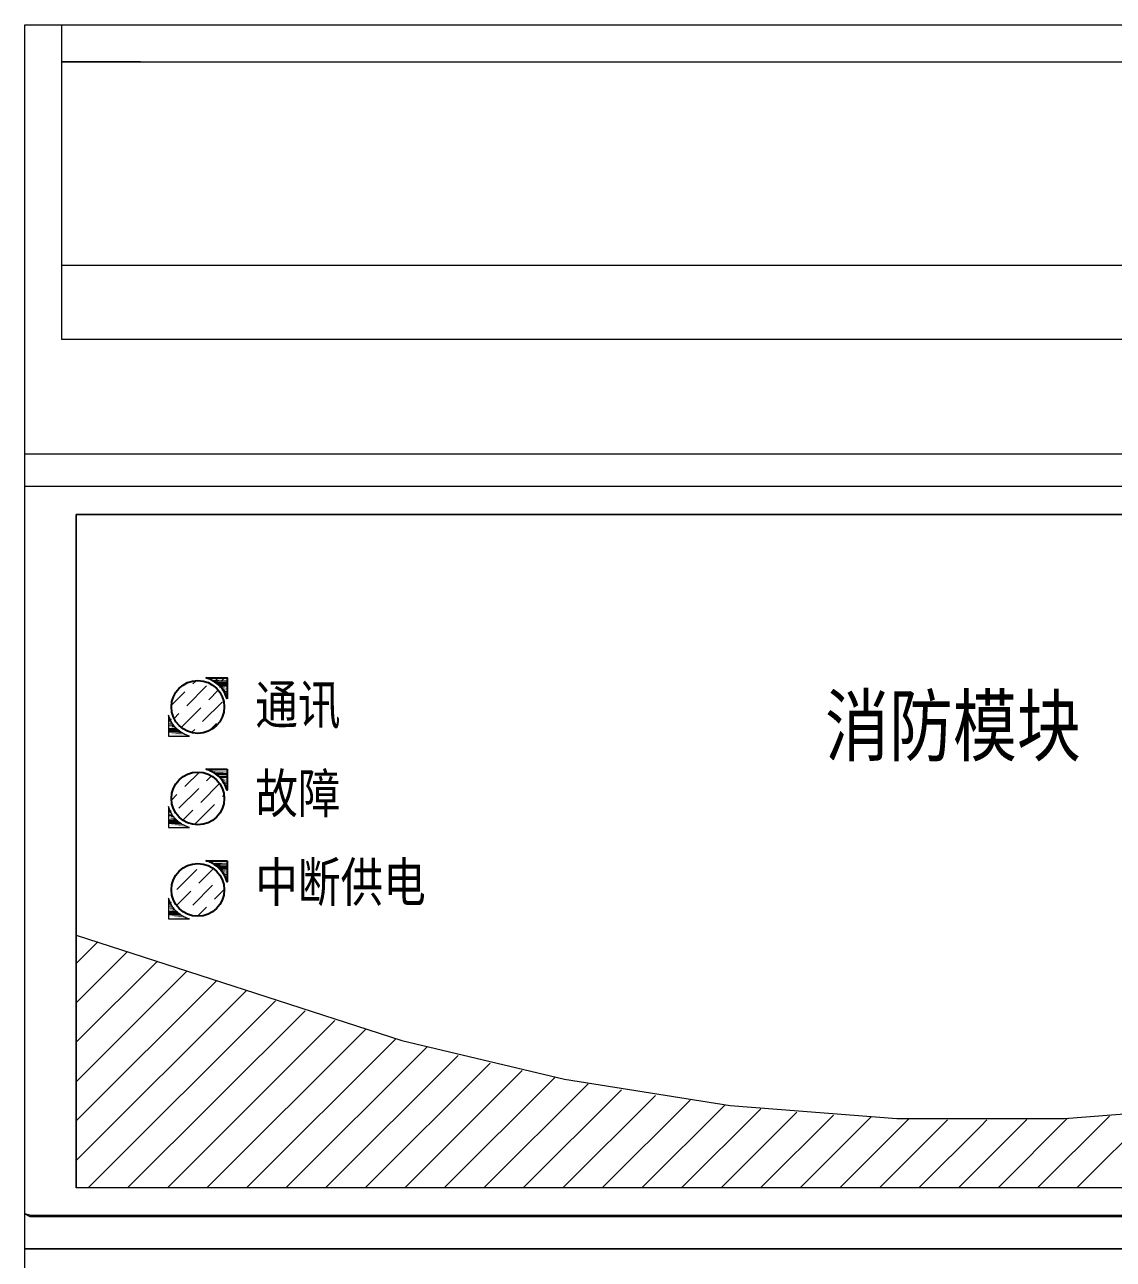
# Model space of a CAD drawing. Extents: x 299548 to 300348, y 295959 to 297159.
# Drawn here: x 299854.9 to 299917.6, y 296336.7 to 296407.9 of the extents above; entities that cross this region are included whole.
import ezdxf

# ---------------------------------------------------------------- set-up
doc = ezdxf.new("R2010")
doc.units = 0
doc.header["$MEASUREMENT"] = 0
doc.styles.add('-宋体', font='', dxfattribs={"width": 0.7})
doc.styles.get('-宋体').set_extended_font_data('NSimSun')

# ---------------------------------------------------------------- blocks, each defined once
blk = doc.blocks.new('Manufacturer光辉PartName电源监控Series宽度108ShellFrameLimitingCurrentRemarkPartTypeMinCurrent0MaxCurrent0PolesMinPower0MaxPower0LibType2DelFlgfalseUpdateDate')
at = {"lineweight": 0, "transparency": 33554687}
h = blk.add_hatch(color=0, dxfattribs=at)
h.dxf.hatch_style = 2
h.paths.add_polyline_path([(-43.554, 7.37), (-43.5, 7.352), (-42.346, 7.352)])
h = blk.add_hatch(color=0, dxfattribs=at)
h.dxf.hatch_style = 2
h.paths.add_polyline_path([(-43.5, 7.352), (-43.447, 7.334), (-42.346, 7.334)])
h = blk.add_hatch(color=0, dxfattribs=at)
h.dxf.hatch_style = 2
h.paths.add_polyline_path([(-43.447, 7.334), (-43.394, 7.317), (-42.346, 7.317)])
h = blk.add_hatch(color=0, dxfattribs=at)
h.dxf.hatch_style = 2
h.paths.add_polyline_path([(-43.394, 7.317), (-43.34, 7.29), (-42.346, 7.29)])
h = blk.add_hatch(color=0, dxfattribs=at)
h.dxf.hatch_style = 2
h.paths.add_polyline_path([(-43.34, 7.29), (-43.286, 7.263), (-42.346, 7.263)])
h = blk.add_hatch(color=0, dxfattribs=at)
h.dxf.hatch_style = 2
h.paths.add_polyline_path([(-43.286, 7.263), (-43.232, 7.244), (-42.346, 7.244)])
h = blk.add_hatch(color=0, dxfattribs=at)
h.dxf.hatch_style = 2
h.paths.add_polyline_path([(-43.232, 7.244), (-43.179, 7.218), (-42.346, 7.218)])
h = blk.add_hatch(color=0, dxfattribs=at)
h.dxf.hatch_style = 2
h.paths.add_polyline_path([(-43.179, 7.218), (-43.134, 7.182), (-42.346, 7.182)])
h = blk.add_hatch(color=0, dxfattribs=at)
h.dxf.hatch_style = 2
h.paths.add_polyline_path([(-43.179, 7.218), (-42.346, 7.218), (-42.346, 7.182)])
h = blk.add_hatch(color=0, dxfattribs=at)
h.dxf.hatch_style = 2
h.paths.add_polyline_path([(-43.134, 7.182), (-43.08, 7.156), (-42.346, 7.156)])
h = blk.add_hatch(color=0, dxfattribs=at)
h.dxf.hatch_style = 2
h.paths.add_polyline_path([(-43.08, 7.156), (-43.036, 7.119), (-42.346, 7.119)])
h = blk.add_hatch(color=0, dxfattribs=at)
h.dxf.hatch_style = 2
h.paths.add_polyline_path([(-43.08, 7.156), (-42.346, 7.156), (-42.346, 7.119)])
h = blk.add_hatch(color=0, dxfattribs=at)
h.dxf.hatch_style = 2
h.paths.add_polyline_path([(-43.036, 7.119), (-42.982, 7.084), (-42.346, 7.084)])
h = blk.add_hatch(color=0, dxfattribs=at)
h.dxf.hatch_style = 2
h.paths.add_polyline_path([(-43.036, 7.119), (-42.346, 7.119), (-42.346, 7.084)])
h = blk.add_hatch(color=0, dxfattribs=at)
h.dxf.hatch_style = 2
h.paths.add_polyline_path([(-42.982, 7.084), (-42.937, 7.048), (-42.346, 7.048)])
h = blk.add_hatch(color=0, dxfattribs=at)
h.dxf.hatch_style = 2
h.paths.add_polyline_path([(-42.982, 7.084), (-42.346, 7.084), (-42.346, 7.048)])
h = blk.add_hatch(color=0, dxfattribs=at)
h.dxf.hatch_style = 2
h.paths.add_polyline_path([(-42.937, 7.048), (-42.892, 7.013), (-42.346, 7.013)])
h = blk.add_hatch(color=0, dxfattribs=at)
h.dxf.hatch_style = 2
h.paths.add_polyline_path([(-42.937, 7.048), (-42.346, 7.048), (-42.346, 7.013)])
h = blk.add_hatch(color=0, dxfattribs=at)
h.dxf.hatch_style = 2
h.paths.add_polyline_path([(-42.892, 7.013), (-42.847, 6.977), (-42.346, 6.977)])
h = blk.add_hatch(color=0, dxfattribs=at)
h.dxf.hatch_style = 2
h.paths.add_polyline_path([(-42.892, 7.013), (-42.346, 7.013), (-42.346, 6.977)])
h = blk.add_hatch(color=0, dxfattribs=at)
h.dxf.hatch_style = 2
h.paths.add_polyline_path([(-42.847, 6.977), (-42.811, 6.941), (-42.346, 6.941)])
h = blk.add_hatch(color=0, dxfattribs=at)
h.dxf.hatch_style = 2
h.paths.add_polyline_path([(-42.847, 6.977), (-42.346, 6.977), (-42.346, 6.941)])
h = blk.add_hatch(color=0, dxfattribs=at)
h.dxf.hatch_style = 2
h.paths.add_polyline_path([(-42.811, 6.941), (-42.767, 6.896), (-42.346, 6.896)])
h = blk.add_hatch(color=0, dxfattribs=at)
h.dxf.hatch_style = 2
h.paths.add_polyline_path([(-42.811, 6.941), (-42.346, 6.941), (-42.346, 6.896)])
h = blk.add_hatch(color=0, dxfattribs=at)
h.dxf.hatch_style = 2
h.paths.add_polyline_path([(-42.767, 6.896), (-42.731, 6.861), (-42.346, 6.861)])
h = blk.add_hatch(color=0, dxfattribs=at)
h.dxf.hatch_style = 2
h.paths.add_polyline_path([(-42.767, 6.896), (-42.346, 6.896), (-42.346, 6.861)])
h = blk.add_hatch(color=0, dxfattribs=at)
h.dxf.hatch_style = 2
h.paths.add_polyline_path([(-42.731, 6.861), (-42.695, 6.816), (-42.346, 6.816)])
h = blk.add_hatch(color=0, dxfattribs=at)
h.dxf.hatch_style = 2
h.paths.add_polyline_path([(-42.695, 6.816), (-42.659, 6.771), (-42.346, 6.771)])
h = blk.add_hatch(color=0, dxfattribs=at)
h.dxf.hatch_style = 2
h.paths.add_polyline_path([(-42.659, 6.771), (-42.624, 6.727), (-42.346, 6.727)])
h = blk.add_hatch(color=0, dxfattribs=at)
h.dxf.hatch_style = 2
h.paths.add_polyline_path([(-42.624, 6.727), (-42.588, 6.683), (-42.346, 6.683)])
h = blk.add_hatch(color=0, dxfattribs=at)
h.dxf.hatch_style = 2
h.paths.add_polyline_path([(-42.588, 6.683), (-42.561, 6.637), (-42.346, 6.637)])
h = blk.add_hatch(color=0, dxfattribs=at)
h.dxf.hatch_style = 2
h.paths.add_polyline_path([(-42.561, 6.637), (-42.534, 6.593), (-42.346, 6.593)])
h = blk.add_hatch(color=0, dxfattribs=at)
h.dxf.hatch_style = 2
h.paths.add_polyline_path([(-42.534, 6.593), (-42.507, 6.539), (-42.346, 6.539)])
h = blk.add_hatch(color=0, dxfattribs=at)
h.dxf.hatch_style = 2
h.paths.add_polyline_path([(-42.534, 6.593), (-42.346, 6.593), (-42.346, 6.539)])
h = blk.add_hatch(color=0, dxfattribs=at)
h.dxf.hatch_style = 2
h.paths.add_polyline_path([(-42.507, 6.539), (-42.481, 6.495), (-42.346, 6.495)])
h = blk.add_hatch(color=0, dxfattribs=at)
h.dxf.hatch_style = 2
h.paths.add_polyline_path([(-42.481, 6.495), (-42.454, 6.45), (-42.346, 6.45)])
h = blk.add_hatch(color=0, dxfattribs=at)
h.dxf.hatch_style = 2
h.paths.add_polyline_path([(-42.454, 6.45), (-42.435, 6.396), (-42.346, 6.396)])
h = blk.add_hatch(color=0, dxfattribs=at)
h.dxf.hatch_style = 2
h.paths.add_polyline_path([(-42.454, 6.45), (-42.346, 6.45), (-42.346, 6.396)])
h = blk.add_hatch(color=0, dxfattribs=at)
h.dxf.hatch_style = 2
h.paths.add_polyline_path([(-42.435, 6.396), (-42.408, 6.352), (-42.346, 6.352)])
h = blk.add_hatch(color=0, dxfattribs=at)
h.dxf.hatch_style = 2
h.paths.add_polyline_path([(-45.711, 5.075), (-45.711, 5.021), (-45.64, 5.021)])
h = blk.add_hatch(color=0, dxfattribs=at)
h.dxf.hatch_style = 2
h.paths.add_polyline_path([(-45.711, 4.931), (-45.711, 4.878), (-45.578, 4.878)])
h = blk.add_hatch(color=0, dxfattribs=at)
h.dxf.hatch_style = 2
h.paths.add_polyline_path([(-45.711, 4.931), (-45.605, 4.931), (-45.578, 4.878)])
h = blk.add_hatch(color=0, dxfattribs=at)
h.dxf.hatch_style = 2
h.paths.add_polyline_path([(-45.711, 4.878), (-45.578, 4.878), (-45.551, 4.833)])
h = blk.add_hatch(color=0, dxfattribs=at)
h.dxf.hatch_style = 2
h.paths.add_polyline_path([(-45.711, 4.833), (-45.551, 4.833), (-45.524, 4.788)])
h = blk.add_hatch(color=0, dxfattribs=at)
h.dxf.hatch_style = 2
h.paths.add_polyline_path([(-45.711, 4.788), (-45.524, 4.788), (-45.497, 4.744)])
h = blk.add_hatch(color=0, dxfattribs=at)
h.dxf.hatch_style = 2
h.paths.add_polyline_path([(-45.711, 4.744), (-45.711, 4.69), (-45.461, 4.69)])
h = blk.add_hatch(color=0, dxfattribs=at)
h.dxf.hatch_style = 2
h.paths.add_polyline_path([(-45.711, 4.744), (-45.497, 4.744), (-45.461, 4.69)])
h = blk.add_hatch(color=0, dxfattribs=at)
h.dxf.hatch_style = 2
h.paths.add_polyline_path([(-45.711, 4.69), (-45.461, 4.69), (-45.434, 4.646)])
h = blk.add_hatch(color=0, dxfattribs=at)
h.dxf.hatch_style = 2
h.paths.add_polyline_path([(-45.711, 4.646), (-45.434, 4.646), (-45.399, 4.601)])
h = blk.add_hatch(color=0, dxfattribs=at)
h.dxf.hatch_style = 2
h.paths.add_polyline_path([(-45.711, 4.601), (-45.399, 4.601), (-45.362, 4.565)])
h = blk.add_hatch(color=0, dxfattribs=at)
h.dxf.hatch_style = 2
h.paths.add_polyline_path([(-45.711, 4.565), (-45.362, 4.565), (-45.326, 4.521)])
h = blk.add_hatch(color=0, dxfattribs=at)
h.dxf.hatch_style = 2
h.paths.add_polyline_path([(-45.711, 4.521), (-45.326, 4.521), (-45.291, 4.476)])
h = blk.add_hatch(color=0, dxfattribs=at)
h.dxf.hatch_style = 2
h.paths.add_polyline_path([(-45.711, 4.476), (-45.711, 4.44), (-45.247, 4.44)])
h = blk.add_hatch(color=0, dxfattribs=at)
h.dxf.hatch_style = 2
h.paths.add_polyline_path([(-45.711, 4.476), (-45.291, 4.476), (-45.247, 4.44)])
h = blk.add_hatch(color=0, dxfattribs=at)
h.dxf.hatch_style = 2
h.paths.add_polyline_path([(-45.711, 4.44), (-45.711, 4.396), (-45.201, 4.396)])
h = blk.add_hatch(color=0, dxfattribs=at)
h.dxf.hatch_style = 2
h.paths.add_polyline_path([(-45.711, 4.44), (-45.247, 4.44), (-45.201, 4.396)])
h = blk.add_hatch(color=0, dxfattribs=at)
h.dxf.hatch_style = 2
h.paths.add_polyline_path([(-45.711, 4.396), (-45.711, 4.36), (-45.166, 4.36)])
h = blk.add_hatch(color=0, dxfattribs=at)
h.dxf.hatch_style = 2
h.paths.add_polyline_path([(-45.711, 4.396), (-45.201, 4.396), (-45.166, 4.36)])
h = blk.add_hatch(color=0, dxfattribs=at)
h.dxf.hatch_style = 2
h.paths.add_polyline_path([(-45.711, 4.36), (-45.711, 4.324), (-45.121, 4.324)])
h = blk.add_hatch(color=0, dxfattribs=at)
h.dxf.hatch_style = 2
h.paths.add_polyline_path([(-45.711, 4.36), (-45.166, 4.36), (-45.121, 4.324)])
h = blk.add_hatch(color=0, dxfattribs=at)
h.dxf.hatch_style = 2
h.paths.add_polyline_path([(-45.711, 4.324), (-45.711, 4.289), (-45.067, 4.289)])
h = blk.add_hatch(color=0, dxfattribs=at)
h.dxf.hatch_style = 2
h.paths.add_polyline_path([(-45.711, 4.324), (-45.121, 4.324), (-45.067, 4.289)])
h = blk.add_hatch(color=0, dxfattribs=at)
h.dxf.hatch_style = 2
h.paths.add_polyline_path([(-45.711, 4.289), (-45.711, 4.252), (-45.022, 4.252)])
h = blk.add_hatch(color=0, dxfattribs=at)
h.dxf.hatch_style = 2
h.paths.add_polyline_path([(-45.711, 4.289), (-45.067, 4.289), (-45.022, 4.252)])
h = blk.add_hatch(color=0, dxfattribs=at)
h.dxf.hatch_style = 2
h.paths.add_polyline_path([(-45.711, 4.252), (-45.711, 4.217), (-44.977, 4.217)])
h = blk.add_hatch(color=0, dxfattribs=at)
h.dxf.hatch_style = 2
h.paths.add_polyline_path([(-45.711, 4.252), (-45.022, 4.252), (-44.977, 4.217)])
h = blk.add_hatch(color=0, dxfattribs=at)
h.dxf.hatch_style = 2
h.paths.add_polyline_path([(-45.711, 4.217), (-44.977, 4.217), (-44.924, 4.19)])
h = blk.add_hatch(color=0, dxfattribs=at)
h.dxf.hatch_style = 2
h.paths.add_polyline_path([(-45.711, 4.19), (-44.924, 4.19), (-44.879, 4.164)])
h = blk.add_hatch(color=0, dxfattribs=at)
h.dxf.hatch_style = 2
h.paths.add_polyline_path([(-45.711, 4.164), (-44.879, 4.164), (-44.825, 4.137)])
h = blk.add_hatch(color=0, dxfattribs=at)
h.dxf.hatch_style = 2
h.paths.add_polyline_path([(-45.711, 4.137), (-44.825, 4.137), (-44.771, 4.11)])
h = blk.add_hatch(color=0, dxfattribs=at)
h.dxf.hatch_style = 2
h.paths.add_polyline_path([(-45.711, 4.11), (-44.771, 4.11), (-44.718, 4.083)])
h = blk.add_hatch(color=0, dxfattribs=at)
h.dxf.hatch_style = 2
h.paths.add_polyline_path([(-45.711, 4.083), (-44.718, 4.083), (-44.665, 4.066)])
h = blk.add_hatch(color=0, dxfattribs=at)
h.dxf.hatch_style = 2
h.paths.add_polyline_path([(-45.711, 4.066), (-44.665, 4.066), (-44.611, 4.039)])
h = blk.add_hatch(color=0, dxfattribs=at)
h.dxf.hatch_style = 2
h.paths.add_polyline_path([(-45.711, 4.039), (-44.611, 4.039), (-44.557, 4.02)])
h = blk.add_hatch(color=0, dxfattribs=at)
h.dxf.hatch_style = 2
h.paths.add_polyline_path([(-45.711, 4.02), (-44.557, 4.02), (-44.503, 4.003)])
h = blk.add_hatch(color=0, dxfattribs=at)
h.dxf.hatch_style = 2
h.paths.add_polyline_path([(-43.554, 2.1), (-43.5, 2.083), (-42.346, 2.083)])
h = blk.add_hatch(color=0, dxfattribs=at)
h.dxf.hatch_style = 2
h.paths.add_polyline_path([(-43.5, 2.083), (-43.447, 2.064), (-42.346, 2.064)])
h = blk.add_hatch(color=0, dxfattribs=at)
h.dxf.hatch_style = 2
h.paths.add_polyline_path([(-43.447, 2.064), (-43.394, 2.046), (-42.346, 2.046)])
h = blk.add_hatch(color=0, dxfattribs=at)
h.dxf.hatch_style = 2
h.paths.add_polyline_path([(-43.394, 2.046), (-43.34, 2.02), (-42.346, 2.02)])
h = blk.add_hatch(color=0, dxfattribs=at)
h.dxf.hatch_style = 2
h.paths.add_polyline_path([(-43.34, 2.02), (-43.286, 1.993), (-42.346, 1.993)])
h = blk.add_hatch(color=0, dxfattribs=at)
h.dxf.hatch_style = 2
h.paths.add_polyline_path([(-43.286, 1.993), (-43.232, 1.975), (-42.346, 1.975)])
h = blk.add_hatch(color=0, dxfattribs=at)
h.dxf.hatch_style = 2
h.paths.add_polyline_path([(-43.232, 1.975), (-43.179, 1.948), (-42.346, 1.948)])
h = blk.add_hatch(color=0, dxfattribs=at)
h.dxf.hatch_style = 2
h.paths.add_polyline_path([(-43.179, 1.948), (-43.134, 1.912), (-42.346, 1.912)])
h = blk.add_hatch(color=0, dxfattribs=at)
h.dxf.hatch_style = 2
h.paths.add_polyline_path([(-43.179, 1.948), (-42.346, 1.948), (-42.346, 1.912)])
h = blk.add_hatch(color=0, dxfattribs=at)
h.dxf.hatch_style = 2
h.paths.add_polyline_path([(-43.134, 1.912), (-43.08, 1.885), (-42.346, 1.885)])
h = blk.add_hatch(color=0, dxfattribs=at)
h.dxf.hatch_style = 2
h.paths.add_polyline_path([(-43.08, 1.885), (-43.036, 1.85), (-42.346, 1.85)])
h = blk.add_hatch(color=0, dxfattribs=at)
h.dxf.hatch_style = 2
h.paths.add_polyline_path([(-43.08, 1.885), (-42.346, 1.885), (-42.346, 1.85)])
h = blk.add_hatch(color=0, dxfattribs=at)
h.dxf.hatch_style = 2
h.paths.add_polyline_path([(-43.036, 1.85), (-42.982, 1.814), (-42.346, 1.814)])
h = blk.add_hatch(color=0, dxfattribs=at)
h.dxf.hatch_style = 2
h.paths.add_polyline_path([(-43.036, 1.85), (-42.346, 1.85), (-42.346, 1.814)])
h = blk.add_hatch(color=0, dxfattribs=at)
h.dxf.hatch_style = 2
h.paths.add_polyline_path([(-42.982, 1.814), (-42.937, 1.779), (-42.346, 1.779)])
h = blk.add_hatch(color=0, dxfattribs=at)
h.dxf.hatch_style = 2
h.paths.add_polyline_path([(-42.982, 1.814), (-42.346, 1.814), (-42.346, 1.779)])
h = blk.add_hatch(color=0, dxfattribs=at)
h.dxf.hatch_style = 2
h.paths.add_polyline_path([(-42.937, 1.779), (-42.892, 1.743), (-42.346, 1.743)])
h = blk.add_hatch(color=0, dxfattribs=at)
h.dxf.hatch_style = 2
h.paths.add_polyline_path([(-42.937, 1.779), (-42.346, 1.779), (-42.346, 1.743)])
h = blk.add_hatch(color=0, dxfattribs=at)
h.dxf.hatch_style = 2
h.paths.add_polyline_path([(-42.847, 1.707), (-42.811, 1.672), (-42.346, 1.672)])
h = blk.add_hatch(color=0, dxfattribs=at)
h.dxf.hatch_style = 2
h.paths.add_polyline_path([(-42.847, 1.707), (-42.346, 1.707), (-42.346, 1.672)])
h = blk.add_hatch(color=0, dxfattribs=at)
h.dxf.hatch_style = 2
h.paths.add_polyline_path([(-42.811, 1.672), (-42.767, 1.627), (-42.346, 1.627)])
h = blk.add_hatch(color=0, dxfattribs=at)
h.dxf.hatch_style = 2
h.paths.add_polyline_path([(-42.811, 1.672), (-42.346, 1.672), (-42.346, 1.627)])
h = blk.add_hatch(color=0, dxfattribs=at)
h.dxf.hatch_style = 2
h.paths.add_polyline_path([(-42.767, 1.627), (-42.731, 1.591), (-42.346, 1.591)])
h = blk.add_hatch(color=0, dxfattribs=at)
h.dxf.hatch_style = 2
h.paths.add_polyline_path([(-42.767, 1.627), (-42.346, 1.627), (-42.346, 1.591)])
h = blk.add_hatch(color=0, dxfattribs=at)
h.dxf.hatch_style = 2
h.paths.add_polyline_path([(-42.731, 1.591), (-42.695, 1.547), (-42.346, 1.547)])
h = blk.add_hatch(color=0, dxfattribs=at)
h.dxf.hatch_style = 2
h.paths.add_polyline_path([(-42.695, 1.547), (-42.659, 1.502), (-42.346, 1.502)])
h = blk.add_hatch(color=0, dxfattribs=at)
h.dxf.hatch_style = 2
h.paths.add_polyline_path([(-42.659, 1.502), (-42.624, 1.457), (-42.346, 1.457)])
h = blk.add_hatch(color=0, dxfattribs=at)
h.dxf.hatch_style = 2
h.paths.add_polyline_path([(-42.624, 1.457), (-42.588, 1.412), (-42.346, 1.412)])
h = blk.add_hatch(color=0, dxfattribs=at)
h.dxf.hatch_style = 2
h.paths.add_polyline_path([(-42.588, 1.412), (-42.561, 1.368), (-42.346, 1.368)])
h = blk.add_hatch(color=0, dxfattribs=at)
h.dxf.hatch_style = 2
h.paths.add_polyline_path([(-42.561, 1.368), (-42.534, 1.323), (-42.346, 1.323)])
h = blk.add_hatch(color=0, dxfattribs=at)
h.dxf.hatch_style = 2
h.paths.add_polyline_path([(-42.534, 1.323), (-42.507, 1.27), (-42.346, 1.27)])
h = blk.add_hatch(color=0, dxfattribs=at)
h.dxf.hatch_style = 2
h.paths.add_polyline_path([(-42.534, 1.323), (-42.346, 1.323), (-42.346, 1.27)])
h = blk.add_hatch(color=0, dxfattribs=at)
h.dxf.hatch_style = 2
h.paths.add_polyline_path([(-42.507, 1.27), (-42.481, 1.224), (-42.346, 1.224)])
h = blk.add_hatch(color=0, dxfattribs=at)
h.dxf.hatch_style = 2
h.paths.add_polyline_path([(-42.481, 1.224), (-42.454, 1.18), (-42.346, 1.18)])
h = blk.add_hatch(color=0, dxfattribs=at)
h.dxf.hatch_style = 2
h.paths.add_polyline_path([(-42.454, 1.18), (-42.435, 1.126), (-42.346, 1.126)])
h = blk.add_hatch(color=0, dxfattribs=at)
h.dxf.hatch_style = 2
h.paths.add_polyline_path([(-42.454, 1.18), (-42.346, 1.18), (-42.346, 1.126)])
h = blk.add_hatch(color=0, dxfattribs=at)
h.dxf.hatch_style = 2
h.paths.add_polyline_path([(-42.435, 1.126), (-42.408, 1.082), (-42.346, 1.082)])
h = blk.add_hatch(color=0, dxfattribs=at)
h.dxf.hatch_style = 2
h.paths.add_polyline_path([(-45.711, -0.196), (-45.711, -0.249), (-45.64, -0.249)])
h = blk.add_hatch(color=0, dxfattribs=at)
h.dxf.hatch_style = 2
h.paths.add_polyline_path([(-45.711, -0.338), (-45.711, -0.392), (-45.578, -0.392)])
h = blk.add_hatch(color=0, dxfattribs=at)
h.dxf.hatch_style = 2
h.paths.add_polyline_path([(-45.711, -0.338), (-45.605, -0.338), (-45.578, -0.392)])
h = blk.add_hatch(color=0, dxfattribs=at)
h.dxf.hatch_style = 2
h.paths.add_polyline_path([(-45.711, -0.392), (-45.578, -0.392), (-45.551, -0.436)])
h = blk.add_hatch(color=0, dxfattribs=at)
h.dxf.hatch_style = 2
h.paths.add_polyline_path([(-45.711, -0.436), (-45.551, -0.436), (-45.524, -0.481)])
h = blk.add_hatch(color=0, dxfattribs=at)
h.dxf.hatch_style = 2
h.paths.add_polyline_path([(-45.711, -0.481), (-45.524, -0.481), (-45.497, -0.526)])
h = blk.add_hatch(color=0, dxfattribs=at)
h.dxf.hatch_style = 2
h.paths.add_polyline_path([(-45.711, -0.526), (-45.711, -0.58), (-45.461, -0.58)])
h = blk.add_hatch(color=0, dxfattribs=at)
h.dxf.hatch_style = 2
h.paths.add_polyline_path([(-45.711, -0.526), (-45.497, -0.526), (-45.461, -0.58)])
h = blk.add_hatch(color=0, dxfattribs=at)
h.dxf.hatch_style = 2
h.paths.add_polyline_path([(-45.711, -0.58), (-45.461, -0.58), (-45.434, -0.624)])
h = blk.add_hatch(color=0, dxfattribs=at)
h.dxf.hatch_style = 2
h.paths.add_polyline_path([(-45.711, -0.624), (-45.434, -0.624), (-45.399, -0.669)])
h = blk.add_hatch(color=0, dxfattribs=at)
h.dxf.hatch_style = 2
h.paths.add_polyline_path([(-45.711, -0.669), (-45.399, -0.669), (-45.362, -0.705)])
h = blk.add_hatch(color=0, dxfattribs=at)
h.dxf.hatch_style = 2
h.paths.add_polyline_path([(-45.711, -0.705), (-45.362, -0.705), (-45.326, -0.749)])
h = blk.add_hatch(color=0, dxfattribs=at)
h.dxf.hatch_style = 2
h.paths.add_polyline_path([(-45.711, -0.749), (-45.326, -0.749), (-45.291, -0.794)])
h = blk.add_hatch(color=0, dxfattribs=at)
h.dxf.hatch_style = 2
h.paths.add_polyline_path([(-45.711, -0.794), (-45.711, -0.83), (-45.247, -0.83)])
h = blk.add_hatch(color=0, dxfattribs=at)
h.dxf.hatch_style = 2
h.paths.add_polyline_path([(-45.711, -0.794), (-45.291, -0.794), (-45.247, -0.83)])
h = blk.add_hatch(color=0, dxfattribs=at)
h.dxf.hatch_style = 2
h.paths.add_polyline_path([(-45.711, -0.83), (-45.711, -0.874), (-45.201, -0.874)])
h = blk.add_hatch(color=0, dxfattribs=at)
h.dxf.hatch_style = 2
h.paths.add_polyline_path([(-45.711, -0.83), (-45.247, -0.83), (-45.201, -0.874)])
h = blk.add_hatch(color=0, dxfattribs=at)
h.dxf.hatch_style = 2
h.paths.add_polyline_path([(-45.711, -0.874), (-45.711, -0.91), (-45.166, -0.91)])
h = blk.add_hatch(color=0, dxfattribs=at)
h.dxf.hatch_style = 2
h.paths.add_polyline_path([(-45.711, -0.874), (-45.201, -0.874), (-45.166, -0.91)])
h = blk.add_hatch(color=0, dxfattribs=at)
h.dxf.hatch_style = 2
h.paths.add_polyline_path([(-45.711, -0.91), (-45.711, -0.946), (-45.121, -0.946)])
h = blk.add_hatch(color=0, dxfattribs=at)
h.dxf.hatch_style = 2
h.paths.add_polyline_path([(-45.711, -0.91), (-45.166, -0.91), (-45.121, -0.946)])
h = blk.add_hatch(color=0, dxfattribs=at)
h.dxf.hatch_style = 2
h.paths.add_polyline_path([(-45.711, -0.946), (-45.711, -0.982), (-45.067, -0.982)])
h = blk.add_hatch(color=0, dxfattribs=at)
h.dxf.hatch_style = 2
h.paths.add_polyline_path([(-45.711, -0.946), (-45.121, -0.946), (-45.067, -0.982)])
h = blk.add_hatch(color=0, dxfattribs=at)
h.dxf.hatch_style = 2
h.paths.add_polyline_path([(-45.711, -0.982), (-45.711, -1.017), (-45.022, -1.017)])
h = blk.add_hatch(color=0, dxfattribs=at)
h.dxf.hatch_style = 2
h.paths.add_polyline_path([(-45.711, -0.982), (-45.067, -0.982), (-45.022, -1.017)])
h = blk.add_hatch(color=0, dxfattribs=at)
h.dxf.hatch_style = 2
h.paths.add_polyline_path([(-45.711, -1.017), (-45.711, -1.053), (-44.977, -1.053)])
h = blk.add_hatch(color=0, dxfattribs=at)
h.dxf.hatch_style = 2
h.paths.add_polyline_path([(-45.711, -1.017), (-45.022, -1.017), (-44.977, -1.053)])
h = blk.add_hatch(color=0, dxfattribs=at)
h.dxf.hatch_style = 2
h.paths.add_polyline_path([(-45.711, -1.053), (-44.977, -1.053), (-44.924, -1.08)])
h = blk.add_hatch(color=0, dxfattribs=at)
h.dxf.hatch_style = 2
h.paths.add_polyline_path([(-45.711, -1.08), (-44.924, -1.08), (-44.879, -1.107)])
h = blk.add_hatch(color=0, dxfattribs=at)
h.dxf.hatch_style = 2
h.paths.add_polyline_path([(-45.711, -1.107), (-44.879, -1.107), (-44.825, -1.133)])
h = blk.add_hatch(color=0, dxfattribs=at)
h.dxf.hatch_style = 2
h.paths.add_polyline_path([(-45.711, -1.133), (-44.825, -1.133), (-44.771, -1.16)])
h = blk.add_hatch(color=0, dxfattribs=at)
h.dxf.hatch_style = 2
h.paths.add_polyline_path([(-45.711, -1.16), (-44.771, -1.16), (-44.718, -1.187)])
h = blk.add_hatch(color=0, dxfattribs=at)
h.dxf.hatch_style = 2
h.paths.add_polyline_path([(-45.711, -1.187), (-44.718, -1.187), (-44.665, -1.205)])
h = blk.add_hatch(color=0, dxfattribs=at)
h.dxf.hatch_style = 2
h.paths.add_polyline_path([(-45.711, -1.205), (-44.665, -1.205), (-44.611, -1.232)])
h = blk.add_hatch(color=0, dxfattribs=at)
h.dxf.hatch_style = 2
h.paths.add_polyline_path([(-45.711, -1.232), (-44.611, -1.232), (-44.557, -1.249)])
h = blk.add_hatch(color=0, dxfattribs=at)
h.dxf.hatch_style = 2
h.paths.add_polyline_path([(-45.711, -1.249), (-44.557, -1.249), (-44.503, -1.258)])
h = blk.add_hatch(color=0, dxfattribs=at)
h.dxf.hatch_style = 2
h.paths.add_polyline_path([(-43.554, -3.17), (-43.5, -3.188), (-42.346, -3.188)])
h = blk.add_hatch(color=0, dxfattribs=at)
h.dxf.hatch_style = 2
h.paths.add_polyline_path([(-43.5, -3.188), (-43.447, -3.205), (-42.346, -3.205)])
h = blk.add_hatch(color=0, dxfattribs=at)
h.dxf.hatch_style = 2
h.paths.add_polyline_path([(-43.447, -3.205), (-43.394, -3.223), (-42.346, -3.223)])
h = blk.add_hatch(color=0, dxfattribs=at)
h.dxf.hatch_style = 2
h.paths.add_polyline_path([(-43.394, -3.223), (-43.34, -3.25), (-42.346, -3.25)])
h = blk.add_hatch(color=0, dxfattribs=at)
h.dxf.hatch_style = 2
h.paths.add_polyline_path([(-43.34, -3.25), (-43.286, -3.277), (-42.346, -3.277)])
h = blk.add_hatch(color=0, dxfattribs=at)
h.dxf.hatch_style = 2
h.paths.add_polyline_path([(-43.286, -3.277), (-43.232, -3.295), (-42.346, -3.295)])
h = blk.add_hatch(color=0, dxfattribs=at)
h.dxf.hatch_style = 2
h.paths.add_polyline_path([(-43.232, -3.295), (-43.179, -3.322), (-42.346, -3.322)])
h = blk.add_hatch(color=0, dxfattribs=at)
h.dxf.hatch_style = 2
h.paths.add_polyline_path([(-43.179, -3.322), (-43.134, -3.357), (-42.346, -3.357)])
h = blk.add_hatch(color=0, dxfattribs=at)
h.dxf.hatch_style = 2
h.paths.add_polyline_path([(-43.179, -3.322), (-42.346, -3.322), (-42.346, -3.357)])
h = blk.add_hatch(color=0, dxfattribs=at)
h.dxf.hatch_style = 2
h.paths.add_polyline_path([(-43.134, -3.357), (-43.08, -3.384), (-42.346, -3.384)])
h = blk.add_hatch(color=0, dxfattribs=at)
h.dxf.hatch_style = 2
h.paths.add_polyline_path([(-43.08, -3.384), (-43.036, -3.42), (-42.346, -3.42)])
h = blk.add_hatch(color=0, dxfattribs=at)
h.dxf.hatch_style = 2
h.paths.add_polyline_path([(-43.08, -3.384), (-42.346, -3.384), (-42.346, -3.42)])
h = blk.add_hatch(color=0, dxfattribs=at)
h.dxf.hatch_style = 2
h.paths.add_polyline_path([(-43.036, -3.42), (-42.982, -3.455), (-42.346, -3.455)])
h = blk.add_hatch(color=0, dxfattribs=at)
h.dxf.hatch_style = 2
h.paths.add_polyline_path([(-43.036, -3.42), (-42.346, -3.42), (-42.346, -3.455)])
h = blk.add_hatch(color=0, dxfattribs=at)
h.dxf.hatch_style = 2
h.paths.add_polyline_path([(-42.982, -3.455), (-42.937, -3.482), (-42.346, -3.482)])
h = blk.add_hatch(color=0, dxfattribs=at)
h.dxf.hatch_style = 2
h.paths.add_polyline_path([(-42.937, -3.482), (-42.892, -3.527), (-42.346, -3.527)])
h = blk.add_hatch(color=0, dxfattribs=at)
h.dxf.hatch_style = 2
h.paths.add_polyline_path([(-42.937, -3.482), (-42.346, -3.482), (-42.346, -3.527)])
h = blk.add_hatch(color=0, dxfattribs=at)
h.dxf.hatch_style = 2
h.paths.add_polyline_path([(-42.892, -3.527), (-42.847, -3.563), (-42.346, -3.563)])
h = blk.add_hatch(color=0, dxfattribs=at)
h.dxf.hatch_style = 2
h.paths.add_polyline_path([(-42.892, -3.527), (-42.346, -3.527), (-42.346, -3.563)])
h = blk.add_hatch(color=0, dxfattribs=at)
h.dxf.hatch_style = 2
h.paths.add_polyline_path([(-42.847, -3.563), (-42.811, -3.599), (-42.346, -3.599)])
h = blk.add_hatch(color=0, dxfattribs=at)
h.dxf.hatch_style = 2
h.paths.add_polyline_path([(-42.847, -3.563), (-42.346, -3.563), (-42.346, -3.599)])
h = blk.add_hatch(color=0, dxfattribs=at)
h.dxf.hatch_style = 2
h.paths.add_polyline_path([(-42.811, -3.599), (-42.767, -3.643), (-42.346, -3.643)])
h = blk.add_hatch(color=0, dxfattribs=at)
h.dxf.hatch_style = 2
h.paths.add_polyline_path([(-42.811, -3.599), (-42.346, -3.599), (-42.346, -3.643)])
h = blk.add_hatch(color=0, dxfattribs=at)
h.dxf.hatch_style = 2
h.paths.add_polyline_path([(-42.767, -3.643), (-42.731, -3.679), (-42.346, -3.679)])
h = blk.add_hatch(color=0, dxfattribs=at)
h.dxf.hatch_style = 2
h.paths.add_polyline_path([(-42.767, -3.643), (-42.346, -3.643), (-42.346, -3.679)])
h = blk.add_hatch(color=0, dxfattribs=at)
h.dxf.hatch_style = 2
h.paths.add_polyline_path([(-42.731, -3.679), (-42.695, -3.724), (-42.346, -3.724)])
h = blk.add_hatch(color=0, dxfattribs=at)
h.dxf.hatch_style = 2
h.paths.add_polyline_path([(-42.695, -3.724), (-42.659, -3.768), (-42.346, -3.768)])
h = blk.add_hatch(color=0, dxfattribs=at)
h.dxf.hatch_style = 2
h.paths.add_polyline_path([(-42.659, -3.768), (-42.624, -3.813), (-42.346, -3.813)])
h = blk.add_hatch(color=0, dxfattribs=at)
h.dxf.hatch_style = 2
h.paths.add_polyline_path([(-42.624, -3.813), (-42.588, -3.857), (-42.346, -3.857)])
h = blk.add_hatch(color=0, dxfattribs=at)
h.dxf.hatch_style = 2
h.paths.add_polyline_path([(-42.588, -3.857), (-42.561, -3.902), (-42.346, -3.902)])
h = blk.add_hatch(color=0, dxfattribs=at)
h.dxf.hatch_style = 2
h.paths.add_polyline_path([(-42.561, -3.902), (-42.534, -3.947), (-42.346, -3.947)])
h = blk.add_hatch(color=0, dxfattribs=at)
h.dxf.hatch_style = 2
h.paths.add_polyline_path([(-42.534, -3.947), (-42.507, -4.001), (-42.346, -4.001)])
h = blk.add_hatch(color=0, dxfattribs=at)
h.dxf.hatch_style = 2
h.paths.add_polyline_path([(-42.534, -3.947), (-42.346, -3.947), (-42.346, -4.001)])
h = blk.add_hatch(color=0, dxfattribs=at)
h.dxf.hatch_style = 2
h.paths.add_polyline_path([(-42.507, -4.001), (-42.481, -4.045), (-42.346, -4.045)])
h = blk.add_hatch(color=0, dxfattribs=at)
h.dxf.hatch_style = 2
h.paths.add_polyline_path([(-42.481, -4.045), (-42.454, -4.089), (-42.346, -4.089)])
h = blk.add_hatch(color=0, dxfattribs=at)
h.dxf.hatch_style = 2
h.paths.add_polyline_path([(-42.454, -4.089), (-42.435, -4.143), (-42.346, -4.143)])
h = blk.add_hatch(color=0, dxfattribs=at)
h.dxf.hatch_style = 2
h.paths.add_polyline_path([(-42.454, -4.089), (-42.346, -4.089), (-42.346, -4.143)])
h = blk.add_hatch(color=0, dxfattribs=at)
h.dxf.hatch_style = 2
h.paths.add_polyline_path([(-42.435, -4.143), (-42.408, -4.187), (-42.346, -4.187)])
h = blk.add_hatch(color=0, dxfattribs=at)
h.dxf.hatch_style = 2
h.paths.add_polyline_path([(-45.711, -5.465), (-45.711, -5.519), (-45.64, -5.519)])
h = blk.add_hatch(color=0, dxfattribs=at)
h.dxf.hatch_style = 2
h.paths.add_polyline_path([(-45.711, -5.609), (-45.711, -5.661), (-45.578, -5.661)])
h = blk.add_hatch(color=0, dxfattribs=at)
h.dxf.hatch_style = 2
h.paths.add_polyline_path([(-45.711, -5.609), (-45.605, -5.609), (-45.578, -5.661)])
h = blk.add_hatch(color=0, dxfattribs=at)
h.dxf.hatch_style = 2
h.paths.add_polyline_path([(-45.711, -5.661), (-45.578, -5.661), (-45.551, -5.707)])
h = blk.add_hatch(color=0, dxfattribs=at)
h.dxf.hatch_style = 2
h.paths.add_polyline_path([(-45.711, -5.707), (-45.551, -5.707), (-45.524, -5.751)])
h = blk.add_hatch(color=0, dxfattribs=at)
h.dxf.hatch_style = 2
h.paths.add_polyline_path([(-45.711, -5.751), (-45.524, -5.751), (-45.497, -5.795)])
h = blk.add_hatch(color=0, dxfattribs=at)
h.dxf.hatch_style = 2
h.paths.add_polyline_path([(-45.711, -5.795), (-45.711, -5.849), (-45.461, -5.849)])
h = blk.add_hatch(color=0, dxfattribs=at)
h.dxf.hatch_style = 2
h.paths.add_polyline_path([(-45.711, -5.795), (-45.497, -5.795), (-45.461, -5.849)])
h = blk.add_hatch(color=0, dxfattribs=at)
h.dxf.hatch_style = 2
h.paths.add_polyline_path([(-45.711, -5.849), (-45.461, -5.849), (-45.434, -5.894)])
h = blk.add_hatch(color=0, dxfattribs=at)
h.dxf.hatch_style = 2
h.paths.add_polyline_path([(-45.711, -5.894), (-45.434, -5.894), (-45.399, -5.939)])
h = blk.add_hatch(color=0, dxfattribs=at)
h.dxf.hatch_style = 2
h.paths.add_polyline_path([(-45.711, -5.939), (-45.399, -5.939), (-45.362, -5.974)])
h = blk.add_hatch(color=0, dxfattribs=at)
h.dxf.hatch_style = 2
h.paths.add_polyline_path([(-45.711, -5.974), (-45.362, -5.974), (-45.326, -6.019)])
h = blk.add_hatch(color=0, dxfattribs=at)
h.dxf.hatch_style = 2
h.paths.add_polyline_path([(-45.711, -6.019), (-45.326, -6.019), (-45.291, -6.064)])
h = blk.add_hatch(color=0, dxfattribs=at)
h.dxf.hatch_style = 2
h.paths.add_polyline_path([(-45.711, -6.064), (-45.711, -6.099), (-45.247, -6.099)])
h = blk.add_hatch(color=0, dxfattribs=at)
h.dxf.hatch_style = 2
h.paths.add_polyline_path([(-45.711, -6.064), (-45.291, -6.064), (-45.247, -6.099)])
h = blk.add_hatch(color=0, dxfattribs=at)
h.dxf.hatch_style = 2
h.paths.add_polyline_path([(-45.711, -6.099), (-45.711, -6.144), (-45.201, -6.144)])
h = blk.add_hatch(color=0, dxfattribs=at)
h.dxf.hatch_style = 2
h.paths.add_polyline_path([(-45.711, -6.099), (-45.247, -6.099), (-45.201, -6.144)])
h = blk.add_hatch(color=0, dxfattribs=at)
h.dxf.hatch_style = 2
h.paths.add_polyline_path([(-45.711, -6.144), (-45.711, -6.18), (-45.166, -6.18)])
h = blk.add_hatch(color=0, dxfattribs=at)
h.dxf.hatch_style = 2
h.paths.add_polyline_path([(-45.711, -6.144), (-45.201, -6.144), (-45.166, -6.18)])
h = blk.add_hatch(color=0, dxfattribs=at)
h.dxf.hatch_style = 2
h.paths.add_polyline_path([(-45.711, -6.18), (-45.711, -6.216), (-45.121, -6.216)])
h = blk.add_hatch(color=0, dxfattribs=at)
h.dxf.hatch_style = 2
h.paths.add_polyline_path([(-45.711, -6.18), (-45.166, -6.18), (-45.121, -6.216)])
h = blk.add_hatch(color=0, dxfattribs=at)
h.dxf.hatch_style = 2
h.paths.add_polyline_path([(-45.711, -6.216), (-45.711, -6.251), (-45.067, -6.251)])
h = blk.add_hatch(color=0, dxfattribs=at)
h.dxf.hatch_style = 2
h.paths.add_polyline_path([(-45.711, -6.216), (-45.121, -6.216), (-45.067, -6.251)])
h = blk.add_hatch(color=0, dxfattribs=at)
h.dxf.hatch_style = 2
h.paths.add_polyline_path([(-45.711, -6.251), (-45.711, -6.287), (-45.022, -6.287)])
h = blk.add_hatch(color=0, dxfattribs=at)
h.dxf.hatch_style = 2
h.paths.add_polyline_path([(-45.711, -6.251), (-45.067, -6.251), (-45.022, -6.287)])
h = blk.add_hatch(color=0, dxfattribs=at)
h.dxf.hatch_style = 2
h.paths.add_polyline_path([(-45.711, -6.287), (-45.711, -6.322), (-44.977, -6.322)])
h = blk.add_hatch(color=0, dxfattribs=at)
h.dxf.hatch_style = 2
h.paths.add_polyline_path([(-45.711, -6.287), (-45.022, -6.287), (-44.977, -6.322)])
h = blk.add_hatch(color=0, dxfattribs=at)
h.dxf.hatch_style = 2
h.paths.add_polyline_path([(-45.711, -6.322), (-44.977, -6.322), (-44.924, -6.349)])
h = blk.add_hatch(color=0, dxfattribs=at)
h.dxf.hatch_style = 2
h.paths.add_polyline_path([(-45.711, -6.349), (-44.924, -6.349), (-44.879, -6.376)])
h = blk.add_hatch(color=0, dxfattribs=at)
h.dxf.hatch_style = 2
h.paths.add_polyline_path([(-45.711, -6.376), (-44.879, -6.376), (-44.825, -6.403)])
h = blk.add_hatch(color=0, dxfattribs=at)
h.dxf.hatch_style = 2
h.paths.add_polyline_path([(-45.711, -6.403), (-44.825, -6.403), (-44.771, -6.43)])
h = blk.add_hatch(color=0, dxfattribs=at)
h.dxf.hatch_style = 2
h.paths.add_polyline_path([(-45.711, -6.43), (-44.771, -6.43), (-44.718, -6.456)])
h = blk.add_hatch(color=0, dxfattribs=at)
h.dxf.hatch_style = 2
h.paths.add_polyline_path([(-45.711, -6.456), (-44.718, -6.456), (-44.665, -6.474)])
h = blk.add_hatch(color=0, dxfattribs=at)
h.dxf.hatch_style = 2
h.paths.add_polyline_path([(-45.711, -6.474), (-44.665, -6.474), (-44.611, -6.501)])
h = blk.add_hatch(color=0, dxfattribs=at)
h.dxf.hatch_style = 2
h.paths.add_polyline_path([(-45.711, -6.501), (-44.611, -6.501), (-44.557, -6.519)])
h = blk.add_hatch(color=0, dxfattribs=at)
h.dxf.hatch_style = 2
h.paths.add_polyline_path([(-45.711, -6.519), (-44.557, -6.519), (-44.503, -6.528)])
at = {"color": 0, "lineweight": 0, "transparency": 33554687}
blk.add_line((-54, 20.276), (54, 20.276), dxfattribs=at)
for points in [[(-54, 45), (54, 45), (54, -45), (-54, -45)], [(-51.87, 45), (51.924, 45), (51.924, 26.859), (-51.87, 26.859)], [(-51.87, 42.856), (51.924, 42.856), (51.924, 31.119), (-51.87, 31.119)], [(-54, 18.419), (54, 18.419), (54, -25.526), (-54, -25.526)], [(-51.028, 16.784), (50.68, 16.784), (50.68, -22.025), (-51.028, -22.025)]]:
    blk.add_lwpolyline(points, close=True, dxfattribs=at)
for points in [[(-51.87, 29.092), (-51.87, 45)], [(-47.323, 42.856), (-51.87, 42.856)], [(50.68, 16.784), (-51.028, 16.784)], [(34.021, 16.784), (-51.028, 16.784)], [(-51.028, 16.784), (-51.028, -22.025)], [(-44.315, 7.013), (-44.128, 7.2)], [(-43.554, 7.37), (-43.5, 7.352), (-43.447, 7.334), (-43.394, 7.317), (-43.34, 7.29), (-43.286, 7.263), (-43.232, 7.244), (-43.179, 7.218), (-43.134, 7.182), (-43.08, 7.156), (-43.036, 7.119), (-42.982, 7.084), (-42.937, 7.048), (-42.892, 7.013), (-42.847, 6.977), (-42.811, 6.941), (-42.767, 6.896), (-42.731, 6.861), (-42.695, 6.816), (-42.659, 6.771), (-42.624, 6.727), (-42.588, 6.683), (-42.561, 6.637), (-42.534, 6.593), (-42.507, 6.539), (-42.481, 6.495), (-42.454, 6.45), (-42.435, 6.396), (-42.408, 6.352), (-42.391, 6.307), (-42.373, 6.253), (-42.355, 6.209), (-42.346, 6.155)], [(-42.346, 7.37), (-43.554, 7.37)], [(-43.304, 7.271), (-43.215, 7.37)], [(-43.071, 7.146), (-42.847, 7.37)], [(-42.686, 6.798), (-42.346, 7.138)], [(-42.659, 7.192), (-42.481, 7.37)], [(-42.346, 6.155), (-42.346, 7.37)], [(-45.551, 5.789), (-44.771, 6.557)], [(-44.656, 5.762), (-43.519, 6.896)], [(-43.402, 6.101), (-42.857, 6.656)], [(-42.534, 6.593), (-42.481, 6.646)], [(-42.408, 6.343), (-42.346, 6.414)], [(-43.751, 4.851), (-42.606, 5.985)], [(-44.503, 4.003), (-44.557, 4.02), (-44.611, 4.039), (-44.665, 4.066), (-44.718, 4.083), (-44.771, 4.11), (-44.825, 4.137), (-44.879, 4.164), (-44.924, 4.19), (-44.977, 4.217), (-45.022, 4.252), (-45.067, 4.289), (-45.121, 4.324), (-45.166, 4.36), (-45.201, 4.396), (-45.247, 4.44), (-45.291, 4.476), (-45.326, 4.521), (-45.362, 4.565), (-45.399, 4.601), (-45.434, 4.646), (-45.461, 4.69), (-45.497, 4.744), (-45.524, 4.788), (-45.551, 4.833), (-45.578, 4.878), (-45.605, 4.931), (-45.622, 4.976), (-45.64, 5.021), (-45.667, 5.075), (-45.684, 5.119), (-45.694, 5.163), (-45.711, 5.217)], [(-45.711, 5.217), (-45.711, 4.003)], [(-45.399, 5.021), (-45.112, 5.307)], [(-44.996, 4.512), (-43.859, 5.646)], [(-44.386, 4.208), (-44.208, 4.396)], [(-43.375, 4.315), (-42.955, 4.735)], [(-45.711, 4.003), (-44.503, 4.003)], [(-44.771, 1.099), (-43.93, 1.931)], [(-43.554, 2.1), (-43.5, 2.083), (-43.447, 2.064), (-43.394, 2.046), (-43.34, 2.02), (-43.286, 1.993), (-43.232, 1.975), (-43.179, 1.948), (-43.134, 1.912), (-43.08, 1.885), (-43.036, 1.85), (-42.982, 1.814), (-42.937, 1.779), (-42.892, 1.743), (-42.847, 1.707), (-42.811, 1.672), (-42.767, 1.627), (-42.731, 1.591), (-42.695, 1.547), (-42.659, 1.502), (-42.624, 1.457), (-42.588, 1.412), (-42.561, 1.368), (-42.534, 1.323), (-42.507, 1.27), (-42.481, 1.224), (-42.454, 1.18), (-42.435, 1.126), (-42.408, 1.082), (-42.391, 1.037), (-42.373, 0.984), (-42.355, 0.939), (-42.346, 0.886)], [(-42.346, 2.1), (-43.554, 2.1)], [(-43.519, 1.439), (-43.242, 1.716)], [(-42.346, 0.886), (-42.346, 2.1)], [(-45.112, -0.15), (-43.975, 0.984)], [(-43.859, 0.188), (-42.776, 1.278)], [(-45.551, 0.323), (-45.228, 0.644)], [(-44.208, -1.062), (-43.063, 0.073)], [(-42.606, 0.528), (-42.516, 0.617)], [(-44.503, -1.258), (-44.557, -1.249), (-44.611, -1.232), (-44.665, -1.205), (-44.718, -1.187), (-44.771, -1.16), (-44.825, -1.133), (-44.879, -1.107), (-44.924, -1.08), (-44.977, -1.053), (-45.022, -1.017), (-45.067, -0.982), (-45.121, -0.946), (-45.166, -0.91), (-45.201, -0.874), (-45.247, -0.83), (-45.291, -0.794), (-45.326, -0.749), (-45.362, -0.705), (-45.399, -0.669), (-45.434, -0.624), (-45.461, -0.58), (-45.497, -0.526), (-45.524, -0.481), (-45.551, -0.436), (-45.578, -0.392), (-45.605, -0.338), (-45.622, -0.294), (-45.64, -0.249), (-45.667, -0.196), (-45.684, -0.15), (-45.694, -0.106), (-45.711, -0.052)], [(-45.711, -0.052), (-45.711, -1.258)], [(-44.888, -0.838), (-44.315, -0.267)], [(-45.711, -1.258), (-44.503, -1.258)], [(-43.554, -3.17), (-43.5, -3.188), (-43.447, -3.205), (-43.394, -3.223), (-43.34, -3.25), (-43.286, -3.277), (-43.232, -3.295), (-43.179, -3.322), (-43.134, -3.357), (-43.08, -3.384), (-43.036, -3.42), (-42.982, -3.455), (-42.937, -3.482), (-42.892, -3.527), (-42.847, -3.563), (-42.811, -3.599), (-42.767, -3.643), (-42.731, -3.679), (-42.695, -3.724), (-42.659, -3.768), (-42.624, -3.813), (-42.588, -3.857), (-42.561, -3.902), (-42.534, -3.947), (-42.507, -4.001), (-42.481, -4.045), (-42.454, -4.089), (-42.435, -4.143), (-42.408, -4.187), (-42.391, -4.233), (-42.373, -4.287), (-42.355, -4.331), (-42.346, -4.385)], [(-42.346, -3.17), (-43.554, -3.17)], [(-42.346, -4.385), (-42.346, -3.17)], [(-45.228, -4.822), (-44.091, -3.679)], [(-43.975, -4.474), (-43.125, -3.626)], [(-45.255, -5.751), (-44.432, -4.929)], [(-44.315, -5.724), (-43.179, -4.59)], [(-43.063, -5.384), (-42.507, -4.831)], [(-44.503, -6.528), (-44.557, -6.519), (-44.611, -6.501), (-44.665, -6.474), (-44.718, -6.456), (-44.771, -6.43), (-44.825, -6.403), (-44.879, -6.376), (-44.924, -6.349), (-44.977, -6.322), (-45.022, -6.287), (-45.067, -6.251), (-45.121, -6.216), (-45.166, -6.18), (-45.201, -6.144), (-45.247, -6.099), (-45.291, -6.064), (-45.326, -6.019), (-45.362, -5.974), (-45.399, -5.939), (-45.434, -5.894), (-45.461, -5.849), (-45.497, -5.795), (-45.524, -5.751), (-45.551, -5.707), (-45.578, -5.661), (-45.605, -5.609), (-45.622, -5.563), (-45.64, -5.519), (-45.667, -5.465), (-45.684, -5.421), (-45.694, -5.376), (-45.711, -5.322)], [(-45.711, -5.322), (-45.711, -6.528)], [(-44.047, -6.376), (-43.519, -5.84)], [(-45.711, -6.528), (-44.503, -6.528)], [(-51.028, -7.453), (-32.28, -13.531), (-22.899, -15.764), (-13.367, -17.273), (-3.754, -18.024), (5.895, -18.024), (15.507, -17.273), (25.04, -15.764), (34.42, -13.531), (50.68, -8.26)], [(-51.028, -9.089), (-49.791, -7.854)], [(-51.028, -11.367), (-48.072, -8.411)], [(-51.028, -13.628), (-46.359, -8.967)], [(-51.028, -15.91), (-44.642, -9.523)], [(-51.028, -18.168), (-42.927, -10.079)], [(-51.028, -20.452), (-41.221, -10.645)], [(-50.346, -22.025), (-39.548, -11.244)], [(-48.069, -22.025), (-37.847, -11.825)], [(-45.779, -22.025), (-36.129, -12.378)], [(-43.501, -22.025), (-34.334, -12.865)], [(-41.231, -22.025), (-32.611, -13.423)], [(-38.957, -22.025), (-30.839, -13.923)], [(-36.674, -22.025), (-29.031, -14.388)], [(-34.392, -22.025), (-27.196, -14.834)], [(-32.11, -22.016), (-25.343, -15.255)], [(-29.828, -22.016), (-23.455, -15.656)], [(-27.545, -22.016), (-21.548, -16.023)], [(-25.262, -22.007), (-19.615, -16.371)], [(-22.98, -22.007), (-17.655, -16.692)], [(-20.707, -22.007), (-15.667, -16.978)], [(-18.425, -21.998), (-13.645, -17.238)], [(-16.142, -21.998), (-11.604, -17.47)], [(-13.859, -21.998), (-9.518, -17.666)], [(6.655, -21.989), (10.925, -17.72)], [(-11.577, -21.989), (-7.406, -17.827)], [(-9.295, -21.989), (-5.258, -17.952)], [(-7.012, -21.989), (-3.065, -18.05)], [(-4.73, -21.989), (-0.846, -18.104)], [(-2.456, -21.98), (1.07, -18.47), (1.419, -18.112)], [(-0.174, -21.98), (1.07, -20.739), (3.728, -18.086)], [(2.108, -21.98), (6.074, -18.014)], [(4.381, -21.98), (8.481, -17.899)], [(-53.696, -23.597), (-54, -23.517)], [(-54, -23.517), (-53.696, -23.669)], [(-53.696, -23.597), (53.696, -23.597)], [(-53.696, -23.669), (53.696, -23.669)], [(-54, -25.526), (54, -25.526)]]:
    blk.add_lwpolyline(points, dxfattribs=at)
at = {"color": 0, "transparency": 33554687}
for points in [[(-45.551, 5.686, -1), (-42.507, 5.686, -1)], [(-45.551, 5.686, -1), (-42.507, 5.686, -1)], [(-42.507, 0.416, -1), (-45.551, 0.416, -1)], [(-42.507, 0.416, -1), (-45.551, 0.416, -1)], [(-42.507, -4.853, -1), (-45.551, -4.853, -1)], [(-42.507, -4.853, -1), (-45.551, -4.853, -1)]]:
    blk.add_lwpolyline(points, format="xyb", close=True, dxfattribs=at)
for points in [[(-42.346, 6.155), (-42.353, 6.195), (-42.391, 6.307), (-42.406, 6.346), (-42.415, 6.336), (-42.454, 6.45), (-42.481, 6.495), (-42.538, 6.589), (-42.535, 6.593), (-42.561, 6.637), (-42.591, 6.686), (-42.624, 6.727), (-42.683, 6.801), (-42.683, 6.801), (-42.695, 6.816), (-42.723, 6.851), (-42.811, 6.941), (-42.843, 6.973), (-42.937, 7.048), (-42.982, 7.084), (-43.073, 7.144), (-43.07, 7.148), (-43.08, 7.156), (-43.134, 7.182), (-43.179, 7.218), (-43.232, 7.244), (-43.306, 7.27), (-43.304, 7.272), (-43.34, 7.29), (-43.394, 7.317), (-43.447, 7.334), (-43.554, 7.37), (-42.346, 7.37)], [(-42.588, 6.683), (-42.591, 6.686), (-42.561, 6.637)], [(-45.605, 4.931), (-45.602, 4.926), (-45.622, 4.976)], [(-45.602, 4.926), (-45.605, 4.931), (-45.622, 4.976)], [(-45.166, 4.36), (-45.162, 4.357), (-45.201, 4.396)], [(-42.346, 2.1), (-42.346, 0.886), (-42.354, 0.928), (-42.391, 1.037), (-42.408, 1.082), (-42.435, 1.126), (-42.481, 1.224), (-42.507, 1.27), (-42.561, 1.368), (-42.588, 1.412), (-42.624, 1.457), (-42.659, 1.502), (-42.723, 1.582), (-42.811, 1.672), (-42.843, 1.703), (-42.937, 1.779), (-42.982, 1.814), (-43.036, 1.85), (-43.08, 1.885), (-43.134, 1.912), (-43.179, 1.948), (-43.232, 1.975), (-43.286, 1.993), (-43.34, 2.02), (-43.391, 2.045), (-43.5, 2.083), (-43.554, 2.1)], [(-42.346, 2.1), (-42.346, 0.886), (-42.354, 0.928), (-42.391, 1.037), (-42.408, 1.082), (-42.435, 1.126), (-42.481, 1.224), (-42.507, 1.27), (-42.561, 1.368), (-42.588, 1.412), (-42.624, 1.457), (-42.659, 1.502), (-42.723, 1.582), (-42.811, 1.672), (-42.843, 1.703), (-42.937, 1.779), (-42.982, 1.814), (-43.036, 1.85), (-43.08, 1.885), (-43.134, 1.912), (-43.179, 1.948), (-43.232, 1.975), (-43.286, 1.993), (-43.34, 2.02), (-43.391, 2.045), (-43.5, 2.083), (-43.554, 2.1)], [(-45.605, -0.338), (-45.602, -0.344), (-45.622, -0.294)], [(-45.602, -0.344), (-45.605, -0.338), (-45.622, -0.294)], [(-45.291, -0.794), (-45.289, -0.796), (-45.326, -0.749)], [(-42.346, -3.17), (-42.346, -4.385), (-42.353, -4.345), (-42.391, -4.233), (-42.408, -4.187), (-42.435, -4.143), (-42.481, -4.045), (-42.507, -4.001), (-42.534, -3.947), (-42.561, -3.902), (-42.586, -3.862), (-42.659, -3.768), (-42.731, -3.679), (-42.811, -3.599), (-42.847, -3.563), (-42.892, -3.527), (-42.937, -3.482), (-43.019, -3.433), (-43.08, -3.384), (-43.134, -3.357), (-43.179, -3.322), (-43.232, -3.295), (-43.286, -3.277), (-43.394, -3.223), (-43.447, -3.205), (-43.556, -3.17)], [(-42.346, -3.17), (-42.346, -4.385), (-42.353, -4.345), (-42.391, -4.233), (-42.408, -4.187), (-42.435, -4.143), (-42.481, -4.045), (-42.507, -4.001), (-42.534, -3.947), (-42.561, -3.902), (-42.586, -3.862), (-42.659, -3.768), (-42.731, -3.679), (-42.811, -3.599), (-42.847, -3.563), (-42.892, -3.527), (-42.937, -3.482), (-43.019, -3.433), (-43.08, -3.384), (-43.134, -3.357), (-43.179, -3.322), (-43.232, -3.295), (-43.286, -3.277), (-43.394, -3.223), (-43.447, -3.205), (-43.556, -3.17)], [(-45.605, -5.609), (-45.597, -5.623), (-45.622, -5.563)], [(-45.597, -5.623), (-45.605, -5.609), (-45.622, -5.563)], [(-45.067, -6.251), (-45.073, -6.247), (-45.022, -6.287)]]:
    blk.add_lwpolyline(points, close=True, dxfattribs=at)
at = {"color": 0, "lineweight": 0, "transparency": 33554687}
for centre in [(-44.029, 5.686), (-44.029, 0.416), (-44.029, -4.853)]:
    blk.add_circle(centre, 1.522, dxfattribs=at)
at = {"color": 0, "lineweight": 0, "transparency": 33554687, "style": '-宋体', "width": 0.8}
for s, height, p in [('通讯', 2.25, (-40.717, 4.694)), ('消防模块', 3.375, (-7.897, 2.921)), ('故障', 2.25, (-40.717, -0.421)), ('中断供电', 2.25, (-40.717, -5.535))]:
    blk.add_text(s, height=height, dxfattribs=at).set_placement(p)

msp = doc.modelspace()

# ---------------------------------------------------------------- block references
msp.add_blockref('Manufacturer光辉PartName电源监控Series宽度108ShellFrameLimitingCurrentRemarkPartTypeMinCurrent0MaxCurrent0PolesMinPower0MaxPower0LibType2DelFlgfalseUpdateDate', (299908.902, 296362.851))

doc.saveas('drawing.dxf')
